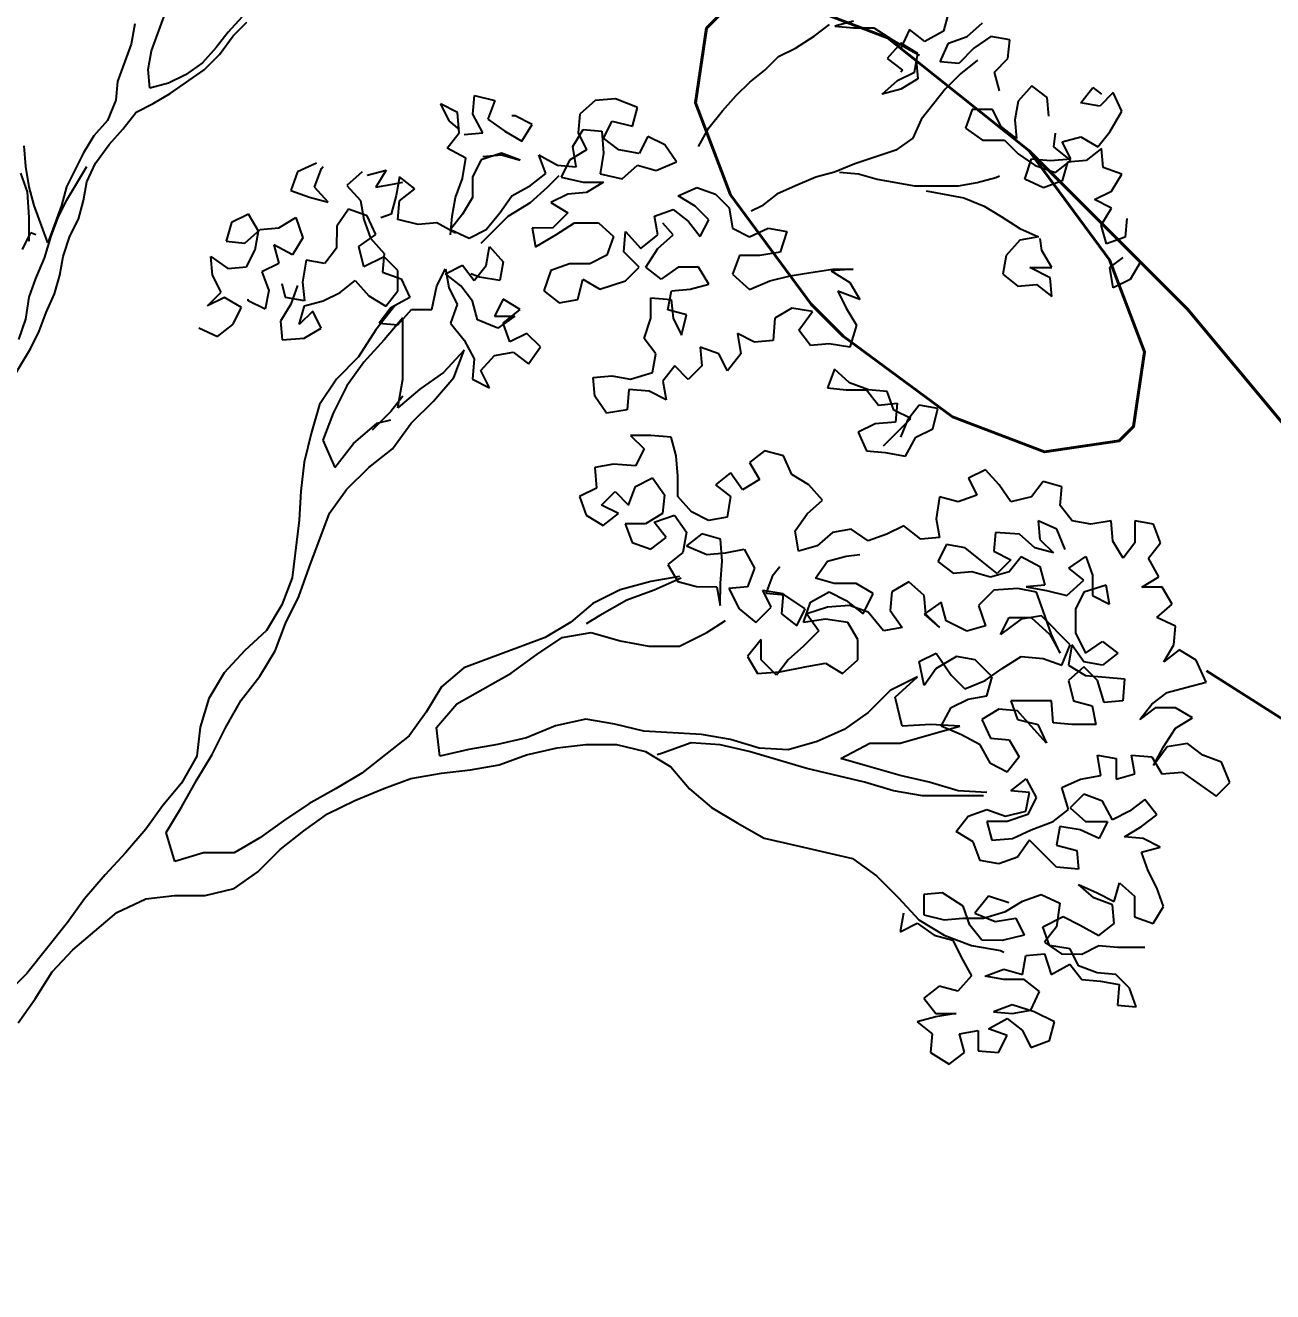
# Model space of a CAD drawing. Header units: millimetres. Extents: x 684983 to 685377, y 990360 to 990509.
# Drawn here: x 685052.595 to 685053.654, y 990422.76 to 990423.835 of the extents above; entities that cross this region are included whole.
import ezdxf

# ---------------------------------------------------------------- set-up
doc = ezdxf.new("R2010")
doc.units = ezdxf.units.MM
doc.layers.add('GRID LEVELS', color=7, linetype='Continuous', lineweight=13)
doc.layers.add('TEAK', color=7, linetype='Continuous')
doc.styles.get("Standard").update_dxf_attribs({"font": 'RomanS'})

# ---------------------------------------------------------------- blocks, each defined once
blk = doc.blocks.new('A$C25655A80')
at = {"color": 62}
for p, q in [((0.19178, 1.57732), (0.19949, 1.59846)), ((0.64265, 1.59902), (0.63976, 1.58845)), ((0.18218, 1.59271), (0.18025, 1.58118)), ((0.24275, 1.5965), (0.23505, 1.58786)), ((0.23793, 1.58593), (0.24563, 1.59361)), ((0.5667, 1.58563), (0.57535, 1.59235)), ((0.58881, 1.59426), (0.57824, 1.59139)), ((0.57824, 1.59139), (0.58881, 1.59042)), ((0.65321, 1.58555), (0.66187, 1.59323)), ((0.23505, 1.58786), (0.22831, 1.57921)), ((0.23023, 1.57536), (0.23793, 1.58593)), ((0.55612, 1.57891), (0.5667, 1.58563)), ((0.58881, 1.59042), (0.60035, 1.59041)), ((0.60035, 1.59041), (0.61092, 1.58367)), ((0.61092, 1.58367), (0.62052, 1.57789)), ((0.62053, 1.58943), (0.61572, 1.57886)), ((0.62918, 1.58269), (0.62053, 1.58943)), ((0.63976, 1.58845), (0.62918, 1.58269)), ((0.64264, 1.58171), (0.65321, 1.58555)), ((0.66667, 1.58554), (0.65705, 1.57882)), ((0.67724, 1.58361), (0.66667, 1.58554)), ((0.67627, 1.57303), (0.67724, 1.58361)), ((0.18025, 1.58118), (0.17254, 1.56004)), ((0.18985, 1.56675), (0.19178, 1.57732)), ((0.22831, 1.57921), (0.22061, 1.57057)), ((0.5465, 1.57411), (0.55612, 1.57891)), ((0.61572, 1.58174), (0.60802, 1.57309)), ((0.62533, 1.57596), (0.61572, 1.58174)), ((0.61572, 1.57886), (0.62436, 1.57212)), ((0.62052, 1.57789), (0.62629, 1.575)), ((0.63782, 1.57114), (0.64264, 1.58171)), ((0.65705, 1.57882), (0.64839, 1.57017)), ((0.22061, 1.57057), (0.211, 1.56385)), ((0.22157, 1.56672), (0.23023, 1.57536)), ((0.5388, 1.56643), (0.5465, 1.57411)), ((0.60802, 1.57309), (0.61667, 1.56636)), ((0.6234, 1.56539), (0.62533, 1.57596)), ((0.62436, 1.57212), (0.62531, 1.56154)), ((0.64839, 1.57017), (0.63782, 1.57114)), ((0.65897, 1.57209), (0.64935, 1.56441)), ((0.66858, 1.56535), (0.67627, 1.57303)), ((0.1908, 1.55617), (0.18985, 1.56675)), ((0.211, 1.56385), (0.20138, 1.55905)), ((0.20233, 1.55328), (0.22157, 1.56672)), ((0.53014, 1.55971), (0.5388, 1.56643)), ((0.61378, 1.56059), (0.6234, 1.56539)), ((0.61667, 1.56636), (0.6157, 1.5654)), ((0.64935, 1.56441), (0.64069, 1.55576)), ((0.67145, 1.55477), (0.66858, 1.56535)), ((0.17254, 1.56004), (0.17157, 1.54946)), ((0.20138, 1.55905), (0.1908, 1.55617)), ((0.52245, 1.55202), (0.53014, 1.55971)), ((0.60512, 1.55291), (0.61378, 1.56059)), ((0.6157, 1.55578), (0.60512, 1.55291)), ((0.62531, 1.56154), (0.6157, 1.55578)), ((0.64069, 1.55576), (0.62722, 1.53847)), ((0.68972, 1.55764), (0.68202, 1.54899)), ((0.69836, 1.5509), (0.68972, 1.55764)), ((0.71759, 1.548), (0.72432, 1.55665)), ((0.72432, 1.55665), (0.72913, 1.5528)), ((0.17157, 1.54946), (0.16675, 1.53793)), ((0.19272, 1.54752), (0.20233, 1.55328)), ((0.37343, 1.54159), (0.37441, 1.55216)), ((0.37441, 1.55216), (0.38594, 1.54927)), ((0.38594, 1.54927), (0.38208, 1.53869)), ((0.44266, 1.54921), (0.434, 1.54153)), ((0.45419, 1.55016), (0.44266, 1.54921)), ((0.46668, 1.54535), (0.45419, 1.55016)), ((0.51475, 1.54338), (0.52245, 1.55202)), ((0.68202, 1.54899), (0.68009, 1.53842)), ((0.69932, 1.54033), (0.69836, 1.5509)), ((0.72816, 1.54607), (0.71759, 1.548)), ((0.73586, 1.55375), (0.72816, 1.54607)), ((0.74065, 1.54317), (0.73586, 1.55375)), ((0.1754, 1.53312), (0.1831, 1.54272)), ((0.1831, 1.54272), (0.19272, 1.54752)), ((0.35518, 1.54737), (0.35997, 1.53775)), ((0.36478, 1.54256), (0.35518, 1.54737)), ((0.36573, 1.53102), (0.36478, 1.54256)), ((0.37919, 1.53101), (0.37343, 1.54159)), ((0.39747, 1.5406), (0.39554, 1.54061)), ((0.40708, 1.53579), (0.39747, 1.5406)), ((0.434, 1.54153), (0.43303, 1.53096)), ((0.46379, 1.53477), (0.46668, 1.54535)), ((0.50705, 1.53377), (0.51475, 1.54338)), ((0.65606, 1.54421), (0.65221, 1.53364)), ((0.6676, 1.5442), (0.65606, 1.54421)), ((0.67239, 1.53458), (0.6676, 1.5442)), ((0.73391, 1.53164), (0.74065, 1.54317)), ((0.16675, 1.53793), (0.15905, 1.52929)), ((0.35997, 1.53775), (0.36574, 1.53294)), ((0.38208, 1.53869), (0.39169, 1.53196)), ((0.4013, 1.52618), (0.40708, 1.53579)), ((0.44744, 1.52806), (0.45226, 1.53767)), ((0.45226, 1.53767), (0.46379, 1.53477)), ((0.50127, 1.5232), (0.50705, 1.53377)), ((0.62722, 1.53847), (0.6224, 1.5279)), ((0.65221, 1.53364), (0.66181, 1.5269)), ((0.68104, 1.52785), (0.67239, 1.53458)), ((0.68009, 1.53842), (0.68104, 1.52785)), ((0.15905, 1.52929), (0.15328, 1.51968)), ((0.1677, 1.52447), (0.1754, 1.53312)), ((0.359, 1.52237), (0.36573, 1.53102)), ((0.36862, 1.53006), (0.37919, 1.53101)), ((0.39169, 1.53196), (0.4013, 1.52618)), ((0.43014, 1.52327), (0.43591, 1.53288)), ((0.43303, 1.53096), (0.43782, 1.52134)), ((0.43591, 1.53288), (0.44649, 1.53191)), ((0.44649, 1.53191), (0.44743, 1.51941)), ((0.45609, 1.52132), (0.44744, 1.52806)), ((0.47244, 1.529), (0.46762, 1.51939)), ((0.48205, 1.52418), (0.47244, 1.529)), ((0.6224, 1.5279), (0.61278, 1.52118)), ((0.66181, 1.5269), (0.67431, 1.52689)), ((0.67431, 1.52689), (0.68199, 1.51919)), ((0.70218, 1.52302), (0.70315, 1.53071)), ((0.70699, 1.5259), (0.71757, 1.52877)), ((0.71757, 1.52877), (0.72718, 1.523)), ((0.72718, 1.523), (0.73391, 1.53164)), ((0.12059, 1.51202), (0.11963, 1.52355)), ((0.15328, 1.51968), (0.14365, 1.50046)), ((0.16, 1.5139), (0.1677, 1.52447)), ((0.36957, 1.5166), (0.359, 1.52237)), ((0.38976, 1.51946), (0.37822, 1.51563)), ((0.40033, 1.51561), (0.38976, 1.51946)), ((0.43782, 1.52134), (0.42821, 1.51558)), ((0.43205, 1.51173), (0.43014, 1.52327)), ((0.44743, 1.51941), (0.4455, 1.50788)), ((0.46762, 1.51939), (0.45609, 1.52132)), ((0.48877, 1.51456), (0.48205, 1.52418)), ((0.61278, 1.52118), (0.5897, 1.51351)), ((0.68199, 1.51919), (0.6916, 1.51246)), ((0.71179, 1.51532), (0.70218, 1.52302)), ((0.71179, 1.51628), (0.70699, 1.5259)), ((0.7291, 1.52204), (0.72044, 1.51531)), ((0.73005, 1.51146), (0.7291, 1.52204)), ((0.1225, 1.50048), (0.12059, 1.51202)), ((0.14364, 1.49277), (0.15519, 1.51199)), ((0.15518, 1.50333), (0.16, 1.5139)), ((0.28497, 1.51379), (0.27439, 1.50899)), ((0.28785, 1.5109), (0.28881, 1.51186)), ((0.36763, 1.50506), (0.36957, 1.5166)), ((0.37822, 1.51563), (0.3734, 1.50602)), ((0.37918, 1.51755), (0.38976, 1.5185)), ((0.38976, 1.5185), (0.40033, 1.51561)), ((0.4109, 1.51848), (0.42147, 1.5127)), ((0.41474, 1.5079), (0.4109, 1.51848)), ((0.42147, 1.5127), (0.43205, 1.51173)), ((0.42821, 1.51558), (0.42339, 1.50597)), ((0.458, 1.50498), (0.46665, 1.51266)), ((0.46665, 1.51266), (0.47723, 1.50977)), ((0.47723, 1.50977), (0.48877, 1.51456)), ((0.5897, 1.51351), (0.57816, 1.50871)), ((0.68582, 1.50477), (0.68968, 1.5163)), ((0.68968, 1.5163), (0.70025, 1.51533)), ((0.6916, 1.51246), (0.70313, 1.5086)), ((0.70025, 1.51533), (0.71179, 1.51628)), ((0.70313, 1.5086), (0.71179, 1.51532)), ((0.70987, 1.51436), (0.70697, 1.50379)), ((0.72044, 1.51531), (0.70987, 1.51436)), ((0.12153, 1.4976), (0.1177, 1.50818)), ((0.27439, 1.50899), (0.27054, 1.49842)), ((0.284, 1.50033), (0.28785, 1.5109)), ((0.31092, 1.50896), (0.30226, 1.50128)), ((0.3138, 1.50703), (0.32438, 1.50991)), ((0.32438, 1.50991), (0.3186, 1.5003)), ((0.33207, 1.50606), (0.33013, 1.49548)), ((0.34071, 1.49932), (0.33207, 1.50606)), ((0.36378, 1.49449), (0.36763, 1.50506)), ((0.3734, 1.50602), (0.37339, 1.49448)), ((0.40608, 1.50118), (0.41474, 1.5079)), ((0.41569, 1.50021), (0.42243, 1.50693)), ((0.42339, 1.50597), (0.43588, 1.50308)), ((0.4455, 1.50788), (0.458, 1.50498)), ((0.56759, 1.50584), (0.55605, 1.50104)), ((0.57816, 1.50871), (0.56759, 1.50584)), ((0.58105, 1.50871), (0.59162, 1.50774)), ((0.59162, 1.50774), (0.60219, 1.50485)), ((0.60219, 1.50485), (0.62334, 1.50098)), ((0.65891, 1.50287), (0.66948, 1.50575)), ((0.66948, 1.50575), (0.67141, 1.50671)), ((0.69639, 1.49995), (0.68582, 1.50477)), ((0.74062, 1.5076), (0.73005, 1.51146)), ((0.73484, 1.498), (0.74062, 1.5076)), ((0.12248, 1.48318), (0.12153, 1.4976)), ((0.12537, 1.4899), (0.1225, 1.50048)), ((0.14365, 1.50046), (0.14075, 1.48989)), ((0.15325, 1.49276), (0.15518, 1.50333)), ((0.27054, 1.49842), (0.28111, 1.49457)), ((0.29168, 1.49167), (0.284, 1.50033)), ((0.30226, 1.50128), (0.30994, 1.49262)), ((0.3186, 1.5003), (0.32918, 1.50221)), ((0.32918, 1.50221), (0.33399, 1.50317)), ((0.33205, 1.4926), (0.34071, 1.49932)), ((0.3955, 1.49542), (0.40608, 1.50118)), ((0.40607, 1.49157), (0.41569, 1.50021)), ((0.43588, 1.50308), (0.44742, 1.50307)), ((0.44742, 1.50307), (0.4378, 1.49731)), ((0.48971, 1.49534), (0.50029, 1.50013)), ((0.50029, 1.50013), (0.51086, 1.49628)), ((0.55605, 1.50104), (0.54547, 1.49625)), ((0.62334, 1.50098), (0.64833, 1.50096)), ((0.63006, 1.49809), (0.65121, 1.49423)), ((0.64833, 1.50096), (0.65891, 1.50287)), ((0.70697, 1.50379), (0.69639, 1.49995)), ((0.72523, 1.4932), (0.73484, 1.498)), ((0.13882, 1.48316), (0.14364, 1.49277)), ((0.15036, 1.48219), (0.15325, 1.49276)), ((0.28111, 1.49457), (0.29168, 1.49167)), ((0.30994, 1.49262), (0.31186, 1.48204)), ((0.33013, 1.49548), (0.32724, 1.48491)), ((0.33108, 1.48202), (0.33205, 1.4926)), ((0.36185, 1.48392), (0.36378, 1.49449)), ((0.37339, 1.49448), (0.36762, 1.48488)), ((0.38876, 1.48582), (0.3955, 1.49542)), ((0.39357, 1.48389), (0.40607, 1.49157)), ((0.42723, 1.49636), (0.41761, 1.49156)), ((0.41761, 1.49156), (0.42722, 1.48578)), ((0.4378, 1.49731), (0.42723, 1.49636)), ((0.49932, 1.48956), (0.48971, 1.49534)), ((0.51086, 1.49628), (0.51854, 1.48858)), ((0.54547, 1.49625), (0.53681, 1.48953)), ((0.65121, 1.49423), (0.66274, 1.48941)), ((0.73484, 1.48838), (0.72523, 1.4932)), ((0.12247, 1.46972), (0.12248, 1.48318)), ((0.13304, 1.46875), (0.12537, 1.4899)), ((0.14075, 1.48989), (0.13304, 1.46875)), ((0.13497, 1.47259), (0.13882, 1.48316)), ((0.24649, 1.48499), (0.23687, 1.48019)), ((0.25225, 1.47537), (0.24649, 1.48499)), ((0.30321, 1.48782), (0.29647, 1.47821)), ((0.31378, 1.48396), (0.30321, 1.48782)), ((0.31858, 1.47338), (0.31378, 1.48396)), ((0.32724, 1.48491), (0.32147, 1.48299)), ((0.36762, 1.48488), (0.36088, 1.47623)), ((0.36088, 1.47335), (0.36185, 1.48392)), ((0.37817, 1.46852), (0.39357, 1.48389)), ((0.38107, 1.47621), (0.38876, 1.48582)), ((0.42722, 1.48578), (0.41856, 1.47714)), ((0.47624, 1.48381), (0.48682, 1.48765)), ((0.47815, 1.47324), (0.47624, 1.48381)), ((0.48682, 1.48765), (0.49546, 1.48091)), ((0.507, 1.48186), (0.49932, 1.48956)), ((0.51854, 1.48858), (0.52046, 1.47704)), ((0.53681, 1.48953), (0.53104, 1.48665)), ((0.66274, 1.48941), (0.67235, 1.48363)), ((0.67235, 1.48363), (0.68292, 1.4769)), ((0.72906, 1.47878), (0.73484, 1.48838)), ((0.14554, 1.47258), (0.15036, 1.48219)), ((0.23687, 1.48019), (0.23398, 1.46962)), ((0.24455, 1.46865), (0.25321, 1.47633)), ((0.25321, 1.47633), (0.26379, 1.47728)), ((0.26379, 1.47728), (0.27341, 1.48304)), ((0.27341, 1.48304), (0.27724, 1.4715)), ((0.29647, 1.47821), (0.29646, 1.46571)), ((0.31186, 1.48204), (0.31569, 1.47146)), ((0.34262, 1.47913), (0.33108, 1.48202)), ((0.35319, 1.48008), (0.34262, 1.47913)), ((0.36376, 1.4743), (0.35319, 1.48008)), ((0.36088, 1.47623), (0.37145, 1.47141)), ((0.37145, 1.47141), (0.38107, 1.47621)), ((0.40702, 1.47715), (0.40893, 1.46657)), ((0.41856, 1.47714), (0.40702, 1.47715)), ((0.42048, 1.47329), (0.43106, 1.48001)), ((0.43106, 1.48001), (0.44451, 1.48)), ((0.44451, 1.48), (0.45316, 1.4723)), ((0.48681, 1.47323), (0.48104, 1.47996)), ((0.49546, 1.48091), (0.50219, 1.47226)), ((0.50219, 1.47226), (0.507, 1.48186)), ((0.52046, 1.47704), (0.53006, 1.47223)), ((0.53006, 1.47223), (0.54064, 1.47703)), ((0.54064, 1.47703), (0.55121, 1.47509)), ((0.68292, 1.4769), (0.69348, 1.47208)), ((0.73193, 1.4682), (0.72906, 1.47878)), ((0.74348, 1.48261), (0.74251, 1.47204)), ((0.11862, 1.46492), (0.12344, 1.47452)), ((0.12344, 1.47452), (0.12632, 1.47356)), ((0.13111, 1.4601), (0.13497, 1.47259)), ((0.14169, 1.46105), (0.14554, 1.47258)), ((0.23398, 1.46962), (0.24455, 1.46865)), ((0.25032, 1.4648), (0.25225, 1.47537)), ((0.27724, 1.4715), (0.27146, 1.46189)), ((0.30896, 1.46666), (0.31858, 1.47338)), ((0.31569, 1.47146), (0.32338, 1.46281)), ((0.40893, 1.46657), (0.42048, 1.47329)), ((0.45316, 1.4723), (0.4493, 1.46173)), ((0.45892, 1.46364), (0.45989, 1.47518)), ((0.45989, 1.47518), (0.46853, 1.46556)), ((0.46853, 1.46556), (0.47815, 1.47324)), ((0.47815, 1.46555), (0.48681, 1.47323)), ((0.55121, 1.47509), (0.54736, 1.46356)), ((0.68291, 1.47017), (0.67521, 1.46152)), ((0.69348, 1.47208), (0.68291, 1.47017)), ((0.6954, 1.46439), (0.69445, 1.47112)), ((0.74251, 1.47204), (0.73193, 1.4682)), ((0.2455, 1.45519), (0.25032, 1.4648)), ((0.26089, 1.46767), (0.26377, 1.45709)), ((0.27146, 1.46189), (0.26089, 1.46767)), ((0.29646, 1.46571), (0.28972, 1.45707)), ((0.31183, 1.45513), (0.30896, 1.46666)), ((0.32338, 1.46281), (0.3224, 1.45223)), ((0.38105, 1.45602), (0.38298, 1.4666)), ((0.38298, 1.4666), (0.39066, 1.45794)), ((0.4493, 1.46173), (0.43969, 1.45693)), ((0.46756, 1.45498), (0.45892, 1.46364)), ((0.47141, 1.45498), (0.47815, 1.46555)), ((0.52429, 1.46166), (0.52043, 1.45109)), ((0.53582, 1.46165), (0.52429, 1.46166)), ((0.54736, 1.46356), (0.53582, 1.46165)), ((0.70116, 1.45477), (0.6954, 1.46439)), ((0.1263, 1.44857), (0.13111, 1.4601)), ((0.13976, 1.45048), (0.14169, 1.46105)), ((0.22532, 1.46097), (0.23493, 1.45423)), ((0.22627, 1.4504), (0.22532, 1.46097)), ((0.23493, 1.45423), (0.2455, 1.45519)), ((0.26377, 1.45709), (0.25415, 1.45229)), ((0.27915, 1.459), (0.27722, 1.44651)), ((0.28972, 1.45707), (0.27915, 1.459)), ((0.32337, 1.46088), (0.31183, 1.45513)), ((0.33106, 1.45319), (0.32337, 1.46088)), ((0.35797, 1.45124), (0.36759, 1.45604)), ((0.36759, 1.45604), (0.37431, 1.44738)), ((0.37431, 1.44738), (0.38105, 1.45602)), ((0.39066, 1.45794), (0.38873, 1.44737)), ((0.42815, 1.45694), (0.41757, 1.45311)), ((0.43969, 1.45693), (0.42815, 1.45694)), ((0.45987, 1.4473), (0.46756, 1.45498)), ((0.48005, 1.44824), (0.47141, 1.45498)), ((0.48967, 1.45496), (0.48005, 1.44824)), ((0.50121, 1.45495), (0.48967, 1.45496)), ((0.50697, 1.44533), (0.50121, 1.45495)), ((0.67521, 1.46152), (0.67328, 1.45095)), ((0.68866, 1.45478), (0.70116, 1.45477)), ((0.70019, 1.449), (0.68866, 1.45478)), ((0.73384, 1.45474), (0.74154, 1.4605)), ((0.73576, 1.4432), (0.73384, 1.45474)), ((0.75115, 1.45761), (0.74537, 1.448)), ((0.12244, 1.438), (0.1263, 1.44857)), ((0.13686, 1.43991), (0.13976, 1.45048)), ((0.23107, 1.44078), (0.22627, 1.4504)), ((0.25415, 1.45229), (0.25799, 1.44172)), ((0.29836, 1.44072), (0.30702, 1.44744)), ((0.30702, 1.44744), (0.3147, 1.43878)), ((0.3224, 1.45223), (0.33297, 1.44838)), ((0.33105, 1.44165), (0.33106, 1.45319)), ((0.33297, 1.44838), (0.33777, 1.4378)), ((0.35316, 1.44451), (0.35797, 1.45412)), ((0.35797, 1.45412), (0.35989, 1.44355)), ((0.36662, 1.4445), (0.35797, 1.45124)), ((0.3772, 1.4493), (0.37239, 1.45123)), ((0.38873, 1.44737), (0.3772, 1.4493)), ((0.41757, 1.45311), (0.41372, 1.44157)), ((0.43294, 1.43675), (0.43583, 1.44828)), ((0.43583, 1.44828), (0.44544, 1.44251)), ((0.44544, 1.44251), (0.45987, 1.4473)), ((0.52043, 1.45109), (0.53004, 1.44243)), ((0.54158, 1.44723), (0.55311, 1.4501)), ((0.55311, 1.4501), (0.56465, 1.45201)), ((0.56465, 1.45201), (0.57715, 1.45392)), ((0.58869, 1.45391), (0.57619, 1.45296)), ((0.57619, 1.45296), (0.58676, 1.44622)), ((0.57715, 1.45392), (0.58869, 1.45391)), ((0.67328, 1.45095), (0.68192, 1.44421)), ((0.70114, 1.43843), (0.70019, 1.449)), ((0.74537, 1.448), (0.73576, 1.4432)), ((0.22337, 1.4331), (0.23107, 1.44078)), ((0.25799, 1.44172), (0.25606, 1.43114)), ((0.2676, 1.43786), (0.26568, 1.44556)), ((0.27433, 1.44459), (0.27048, 1.43402)), ((0.27722, 1.44651), (0.27817, 1.43593)), ((0.28874, 1.43592), (0.29836, 1.44072)), ((0.32431, 1.433), (0.33105, 1.44165)), ((0.35026, 1.43106), (0.35316, 1.44451)), ((0.35989, 1.44355), (0.36468, 1.43393)), ((0.37334, 1.43584), (0.36662, 1.4445)), ((0.41372, 1.44157), (0.42236, 1.43484)), ((0.48388, 1.43094), (0.48582, 1.44151)), ((0.48582, 1.44151), (0.49639, 1.44246)), ((0.49639, 1.44246), (0.50697, 1.44533)), ((0.53004, 1.44243), (0.54158, 1.44723)), ((0.58002, 1.44142), (0.58482, 1.4318)), ((0.59252, 1.4366), (0.58002, 1.44142)), ((0.58676, 1.44622), (0.59252, 1.4366)), ((0.68192, 1.44421), (0.6925, 1.44516)), ((0.6925, 1.44516), (0.70114, 1.43843)), ((0.12051, 1.4255), (0.12244, 1.438)), ((0.13205, 1.42934), (0.13686, 1.43991)), ((0.23299, 1.43789), (0.22337, 1.4331)), ((0.2426, 1.43212), (0.23299, 1.43789)), ((0.24645, 1.43596), (0.24645, 1.43692)), ((0.25606, 1.43114), (0.24645, 1.43596)), ((0.27048, 1.43402), (0.2647, 1.42441)), ((0.27817, 1.43593), (0.2676, 1.43786)), ((0.27527, 1.42248), (0.27817, 1.43305)), ((0.27817, 1.43305), (0.28874, 1.43592)), ((0.3147, 1.43878), (0.32431, 1.433)), ((0.33777, 1.4378), (0.32719, 1.43204)), ((0.36468, 1.43393), (0.36083, 1.42336)), ((0.37621, 1.42527), (0.37334, 1.43584)), ((0.39064, 1.43679), (0.38583, 1.42718)), ((0.40025, 1.43101), (0.39064, 1.43679)), ((0.42236, 1.43484), (0.43294, 1.43675)), ((0.47427, 1.42614), (0.47428, 1.43767)), ((0.47428, 1.43767), (0.48581, 1.4367)), ((0.48581, 1.4367), (0.48676, 1.42613)), ((0.12819, 1.41876), (0.13205, 1.42934)), ((0.23778, 1.42251), (0.2426, 1.43212)), ((0.28297, 1.43016), (0.27527, 1.42248)), ((0.28777, 1.42054), (0.28297, 1.43016)), ((0.32719, 1.43204), (0.32046, 1.42339)), ((0.33392, 1.42627), (0.32333, 1.41378)), ((0.33103, 1.42242), (0.33873, 1.43107)), ((0.33388, 1.39166), (0.33392, 1.42627)), ((0.33873, 1.43107), (0.35026, 1.43106)), ((0.38583, 1.42718), (0.39736, 1.42717)), ((0.39736, 1.42717), (0.38774, 1.42045)), ((0.39063, 1.42333), (0.40025, 1.43101)), ((0.47041, 1.41461), (0.47427, 1.42614)), ((0.49446, 1.42804), (0.48388, 1.43094)), ((0.48676, 1.42613), (0.49156, 1.41651)), ((0.49156, 1.41651), (0.49446, 1.42804)), ((0.54444, 1.42607), (0.54347, 1.41358)), ((0.55406, 1.43183), (0.54444, 1.42607)), ((0.56559, 1.4299), (0.55406, 1.43183)), ((0.55789, 1.41933), (0.56559, 1.4299)), ((0.58482, 1.4318), (0.59058, 1.42219)), ((0.11665, 1.41397), (0.12051, 1.4255)), ((0.12338, 1.40916), (0.12819, 1.41876)), ((0.21855, 1.4206), (0.22912, 1.41579)), ((0.22912, 1.41579), (0.23778, 1.42251)), ((0.2647, 1.42441), (0.26565, 1.41383)), ((0.27815, 1.41478), (0.28777, 1.42054)), ((0.32046, 1.42339), (0.33103, 1.42242)), ((0.36083, 1.42336), (0.36851, 1.41374)), ((0.38774, 1.42045), (0.37621, 1.42527)), ((0.39447, 1.41275), (0.39063, 1.42333)), ((0.56461, 1.41067), (0.55789, 1.41933)), ((0.59058, 1.42219), (0.58672, 1.40969)), ((0.26565, 1.41383), (0.27815, 1.41478)), ((0.32333, 1.41378), (0.31178, 1.40129)), ((0.36851, 1.41374), (0.37427, 1.40316)), ((0.40408, 1.41755), (0.39447, 1.41275)), ((0.41177, 1.40985), (0.40408, 1.41755)), ((0.47713, 1.40595), (0.47041, 1.41461)), ((0.52328, 1.41744), (0.5252, 1.4059)), ((0.53289, 1.41263), (0.52328, 1.41744)), ((0.54347, 1.41358), (0.53289, 1.41263)), ((0.57519, 1.41163), (0.56461, 1.41067)), ((0.58672, 1.40969), (0.57519, 1.41163)), ((0.10605, 1.38033), (0.12338, 1.40916)), ((0.36851, 1.40797), (0.35696, 1.39548)), ((0.36272, 1.39259), (0.36851, 1.40797)), ((0.37811, 1.39643), (0.38581, 1.40507)), ((0.38581, 1.40507), (0.39638, 1.40698)), ((0.39638, 1.40698), (0.40503, 1.40025)), ((0.40503, 1.40025), (0.41177, 1.40985)), ((0.4752, 1.39538), (0.47713, 1.40595)), ((0.50213, 1.40977), (0.50308, 1.3992)), ((0.5127, 1.40592), (0.50213, 1.40977)), ((0.5175, 1.3963), (0.5127, 1.40592)), ((0.5252, 1.4059), (0.5175, 1.3963)), ((0.31178, 1.40129), (0.30216, 1.38784)), ((0.37427, 1.40316), (0.3733, 1.39162)), ((0.4877, 1.39921), (0.48096, 1.39056)), ((0.49538, 1.39151), (0.4877, 1.39921)), ((0.50308, 1.3992), (0.49538, 1.39151)), ((0.57806, 1.3972), (0.57421, 1.38663)), ((0.5867, 1.38951), (0.57806, 1.3972)), ((0.33099, 1.37532), (0.33388, 1.39166)), ((0.35696, 1.39548), (0.34349, 1.38588)), ((0.35118, 1.37915), (0.36272, 1.39259)), ((0.3733, 1.39162), (0.38291, 1.38681)), ((0.38291, 1.38681), (0.37811, 1.39643)), ((0.44155, 1.39252), (0.45213, 1.39347)), ((0.4425, 1.38195), (0.44155, 1.39252)), ((0.45213, 1.39347), (0.4627, 1.39154)), ((0.4627, 1.39154), (0.4752, 1.39538)), ((0.48096, 1.39056), (0.48288, 1.37999)), ((0.30216, 1.38784), (0.29445, 1.37247)), ((0.34349, 1.38588), (0.33099, 1.37532)), ((0.46173, 1.38577), (0.46076, 1.37424)), ((0.47327, 1.3848), (0.46173, 1.38577)), ((0.48288, 1.37999), (0.47327, 1.3848)), ((0.57421, 1.38663), (0.58478, 1.38566)), ((0.58478, 1.38566), (0.59631, 1.38565)), ((0.59728, 1.38565), (0.5867, 1.38951)), ((0.59631, 1.38565), (0.60304, 1.37699)), ((0.60785, 1.38468), (0.59728, 1.38565)), ((0.61168, 1.3741), (0.60785, 1.38468)), ((0.33388, 1.38205), (0.32714, 1.3734)), ((0.33867, 1.36666), (0.35118, 1.37915)), ((0.44922, 1.37233), (0.4425, 1.38195)), ((0.60304, 1.37699), (0.61361, 1.37795)), ((0.61361, 1.37795), (0.61264, 1.36737)), ((0.62611, 1.37697), (0.61937, 1.36833)), ((0.63668, 1.37504), (0.62611, 1.37697)), ((0.29445, 1.37247), (0.28867, 1.35709)), ((0.32714, 1.3734), (0.31655, 1.36284)), ((0.31944, 1.36668), (0.32713, 1.36859)), ((0.46076, 1.37424), (0.44922, 1.37233)), ((0.6059, 1.35392), (0.62129, 1.36929)), ((0.62129, 1.36929), (0.61168, 1.3741)), ((0.63378, 1.36351), (0.63668, 1.37504)), ((0.30597, 1.35516), (0.31944, 1.36668)), ((0.32808, 1.35225), (0.33867, 1.36666)), ((0.6011, 1.36642), (0.59149, 1.36162)), ((0.59149, 1.36162), (0.59628, 1.35104)), ((0.61264, 1.36737), (0.6011, 1.36642)), ((0.61937, 1.36833), (0.61552, 1.35872)), ((0.62417, 1.35871), (0.63378, 1.36351)), ((0.28867, 1.35709), (0.29539, 1.34171)), ((0.29539, 1.34171), (0.30597, 1.35516)), ((0.46267, 1.35982), (0.47035, 1.35212)), ((0.47421, 1.35981), (0.46267, 1.35982)), ((0.48574, 1.35884), (0.47421, 1.35981)), ((0.48861, 1.34826), (0.48574, 1.35884)), ((0.61839, 1.34814), (0.62417, 1.35871)), ((0.31461, 1.34169), (0.32808, 1.35225)), ((0.47035, 1.35212), (0.46554, 1.34251)), ((0.48956, 1.33672), (0.48861, 1.34826)), ((0.5386, 1.3511), (0.52995, 1.34438)), ((0.54918, 1.3482), (0.5386, 1.3511)), ((0.55397, 1.33763), (0.54918, 1.3482)), ((0.59628, 1.35104), (0.60686, 1.35007)), ((0.60686, 1.35007), (0.61839, 1.34814)), ((0.3021, 1.3292), (0.31461, 1.34169)), ((0.45304, 1.34349), (0.44247, 1.34157)), ((0.44247, 1.34157), (0.44342, 1.33004)), ((0.46554, 1.34251), (0.45304, 1.34349)), ((0.52995, 1.34438), (0.53571, 1.33476)), ((0.66356, 1.34041), (0.65395, 1.33561)), ((0.67125, 1.33175), (0.66356, 1.34041)), ((0.46553, 1.33098), (0.47514, 1.33577)), ((0.47514, 1.33577), (0.48186, 1.32616)), ((0.48955, 1.32519), (0.48956, 1.33672)), ((0.51937, 1.33862), (0.51071, 1.3319)), ((0.52609, 1.329), (0.51937, 1.33862)), ((0.53571, 1.33476), (0.52609, 1.329)), ((0.56358, 1.33185), (0.55397, 1.33763)), ((0.65395, 1.33561), (0.65874, 1.32599)), ((0.69624, 1.33365), (0.68951, 1.325)), ((0.70681, 1.33076), (0.69624, 1.33365)), ((0.29248, 1.31575), (0.3021, 1.3292)), ((0.44342, 1.33004), (0.4338, 1.32524)), ((0.44629, 1.32042), (0.45399, 1.3281)), ((0.45399, 1.3281), (0.46167, 1.32041)), ((0.46167, 1.32041), (0.46553, 1.33098)), ((0.48186, 1.32616), (0.48089, 1.31558)), ((0.51071, 1.3319), (0.51935, 1.32516)), ((0.57126, 1.32319), (0.56358, 1.33185)), ((0.65874, 1.32599), (0.64817, 1.32216)), ((0.67797, 1.32213), (0.67125, 1.33175)), ((0.70584, 1.32018), (0.70681, 1.33076)), ((0.4338, 1.32524), (0.43763, 1.31466)), ((0.4559, 1.31561), (0.44629, 1.32042)), ((0.49724, 1.31653), (0.48955, 1.32519)), ((0.51935, 1.32516), (0.51742, 1.31363)), ((0.5626, 1.31551), (0.57126, 1.32319)), ((0.63759, 1.32505), (0.63566, 1.31256)), ((0.64817, 1.32216), (0.63759, 1.32505)), ((0.68951, 1.325), (0.67797, 1.32213)), ((0.71256, 1.31153), (0.70584, 1.32018)), ((0.28092, 1.285), (0.29248, 1.31575)), ((0.43763, 1.31466), (0.44724, 1.30888)), ((0.44724, 1.30888), (0.4559, 1.31561)), ((0.48089, 1.31558), (0.47128, 1.30982)), ((0.47608, 1.31078), (0.48762, 1.31461)), ((0.48762, 1.31461), (0.49434, 1.305)), ((0.50685, 1.31171), (0.49724, 1.31653)), ((0.51742, 1.31363), (0.50685, 1.31171)), ((0.55587, 1.3059), (0.5626, 1.31551)), ((0.63566, 1.31256), (0.63757, 1.30198)), ((0.69334, 1.31154), (0.69429, 1.30097)), ((0.70391, 1.30673), (0.69334, 1.31154)), ((0.72314, 1.30959), (0.71256, 1.31153)), ((0.73467, 1.3115), (0.72314, 1.30959)), ((0.73562, 1.29997), (0.73467, 1.3115)), ((0.74813, 1.31149), (0.74812, 1.299)), ((0.7587, 1.30956), (0.74813, 1.31149)), ((0.45974, 1.30983), (0.46358, 1.29926)), ((0.47128, 1.30982), (0.45974, 1.30983)), ((0.4828, 1.30212), (0.47608, 1.31078)), ((0.49434, 1.305), (0.49241, 1.29346)), ((0.50299, 1.30403), (0.49434, 1.29731)), ((0.51356, 1.30113), (0.50299, 1.30403)), ((0.55778, 1.29436), (0.55587, 1.3059)), ((0.57701, 1.30492), (0.56836, 1.29724)), ((0.58759, 1.30683), (0.57701, 1.30492)), ((0.5972, 1.30009), (0.58759, 1.30683)), ((0.61739, 1.30873), (0.60778, 1.30393)), ((0.627, 1.30103), (0.61739, 1.30873)), ((0.6693, 1.30484), (0.66833, 1.29426)), ((0.68276, 1.30386), (0.6693, 1.30484)), ((0.7087, 1.29519), (0.70391, 1.30673)), ((0.76254, 1.29898), (0.7587, 1.30956)), ((0.46358, 1.29926), (0.47415, 1.2954)), ((0.47415, 1.2954), (0.4828, 1.30212)), ((0.49434, 1.29731), (0.50587, 1.29249)), ((0.51451, 1.28864), (0.51356, 1.30113)), ((0.56836, 1.29724), (0.55778, 1.29436)), ((0.60778, 1.30393), (0.5972, 1.30009)), ((0.63757, 1.30198), (0.627, 1.30103)), ((0.64142, 1.29813), (0.6366, 1.28852)), ((0.65199, 1.2962), (0.64142, 1.29813)), ((0.6914, 1.29616), (0.68276, 1.30386)), ((0.69429, 1.30097), (0.70197, 1.29327)), ((0.74138, 1.29035), (0.73562, 1.29997)), ((0.74812, 1.299), (0.74138, 1.29035)), ((0.7558, 1.29034), (0.76254, 1.29898)), ((0.49241, 1.29346), (0.48375, 1.28674)), ((0.50587, 1.29249), (0.51644, 1.29344)), ((0.51644, 1.29344), (0.52702, 1.29535)), ((0.52702, 1.29535), (0.53278, 1.28477)), ((0.57412, 1.28858), (0.58469, 1.29145)), ((0.58469, 1.29145), (0.59238, 1.29241)), ((0.66159, 1.2885), (0.65199, 1.2962)), ((0.66833, 1.29426), (0.67794, 1.28945)), ((0.67697, 1.28272), (0.68371, 1.29136)), ((0.68371, 1.29136), (0.69428, 1.28559)), ((0.70197, 1.29327), (0.6914, 1.29616)), ((0.71062, 1.28461), (0.72024, 1.29133)), ((0.72024, 1.29133), (0.72407, 1.28075)), ((0.76156, 1.27976), (0.7558, 1.29034)), ((0.27513, 1.26867), (0.28092, 1.285)), ((0.48375, 1.28674), (0.48951, 1.27712)), ((0.51354, 1.27614), (0.51451, 1.28864)), ((0.53278, 1.28477), (0.52892, 1.2742)), ((0.54335, 1.28092), (0.5472, 1.28572)), ((0.56738, 1.27897), (0.57412, 1.28858)), ((0.6366, 1.28852), (0.64525, 1.28179)), ((0.64525, 1.28179), (0.65582, 1.28274)), ((0.65582, 1.28274), (0.66639, 1.27984)), ((0.67024, 1.28176), (0.66159, 1.2885)), ((0.66639, 1.27984), (0.67697, 1.28272)), ((0.67794, 1.28945), (0.67024, 1.28176)), ((0.69428, 1.28559), (0.69715, 1.27501)), ((0.71926, 1.27787), (0.71062, 1.28461)), ((0.47413, 1.27714), (0.45682, 1.27235)), ((0.49047, 1.28001), (0.47413, 1.27714)), ((0.49143, 1.27904), (0.47605, 1.27233)), ((0.48951, 1.27712), (0.50008, 1.27423)), ((0.51353, 1.26364), (0.51354, 1.27614)), ((0.53949, 1.27035), (0.54335, 1.28092)), ((0.57795, 1.27608), (0.56738, 1.27897)), ((0.59045, 1.27607), (0.57795, 1.27608)), ((0.60005, 1.27029), (0.59045, 1.27607)), ((0.62025, 1.277), (0.61063, 1.27124)), ((0.62889, 1.2693), (0.62025, 1.277)), ((0.70964, 1.26923), (0.71926, 1.27787)), ((0.72407, 1.28075), (0.72406, 1.26922)), ((0.75194, 1.274), (0.76156, 1.27976)), ((0.26743, 1.25329), (0.27513, 1.26867)), ((0.45682, 1.27235), (0.44143, 1.26467)), ((0.47605, 1.27233), (0.46066, 1.26657)), ((0.50008, 1.27423), (0.51162, 1.27422)), ((0.51162, 1.27422), (0.51353, 1.26364)), ((0.52892, 1.2742), (0.51835, 1.27325)), ((0.51835, 1.27325), (0.5241, 1.26171)), ((0.53757, 1.27227), (0.5491, 1.27034)), ((0.54237, 1.26265), (0.53757, 1.27227)), ((0.55007, 1.26938), (0.53949, 1.27035)), ((0.5491, 1.27034), (0.54813, 1.2588)), ((0.56159, 1.26168), (0.55007, 1.26938)), ((0.56448, 1.26552), (0.57506, 1.27128)), ((0.57506, 1.27128), (0.58467, 1.26646)), ((0.59428, 1.25876), (0.60005, 1.27029)), ((0.61063, 1.27124), (0.60966, 1.26067)), ((0.62984, 1.25873), (0.62889, 1.2693)), ((0.66831, 1.27215), (0.65965, 1.26351)), ((0.68177, 1.2731), (0.66831, 1.27215)), ((0.69234, 1.27117), (0.68177, 1.2731)), ((0.69715, 1.27501), (0.68657, 1.27406)), ((0.68657, 1.27406), (0.69811, 1.27212)), ((0.69618, 1.26059), (0.69234, 1.27117)), ((0.69811, 1.27212), (0.70964, 1.26923)), ((0.71926, 1.27114), (0.71444, 1.26154)), ((0.73176, 1.27498), (0.71926, 1.27114)), ((0.72406, 1.26922), (0.73367, 1.2644)), ((0.73367, 1.2644), (0.73176, 1.27498)), ((0.76348, 1.27399), (0.75194, 1.274)), ((0.76924, 1.26437), (0.76348, 1.27399)), ((0.44143, 1.26467), (0.42893, 1.25411)), ((0.46066, 1.26657), (0.44527, 1.25794)), ((0.5241, 1.26171), (0.53371, 1.25401)), ((0.53371, 1.25401), (0.54237, 1.26265)), ((0.55678, 1.25207), (0.56159, 1.26168)), ((0.56063, 1.25399), (0.56448, 1.26552)), ((0.57409, 1.26263), (0.56255, 1.25879)), ((0.58659, 1.26358), (0.57409, 1.26263)), ((0.58467, 1.26646), (0.59428, 1.25876)), ((0.59716, 1.25972), (0.58659, 1.26358)), ((0.6385, 1.26545), (0.62888, 1.25873)), ((0.64138, 1.25487), (0.6385, 1.26545)), ((0.65965, 1.26351), (0.66348, 1.25197)), ((0.71444, 1.26154), (0.71443, 1.24808)), ((0.76058, 1.25669), (0.76924, 1.26437)), ((0.42893, 1.25411), (0.4145, 1.24547)), ((0.44527, 1.25794), (0.43758, 1.25314)), ((0.50583, 1.24827), (0.51641, 1.25499)), ((0.54813, 1.2588), (0.55678, 1.25207)), ((0.57312, 1.2559), (0.56063, 1.25399)), ((0.56255, 1.25879), (0.56927, 1.24917)), ((0.58562, 1.25396), (0.57312, 1.2559)), ((0.59138, 1.24434), (0.58562, 1.25396)), ((0.6058, 1.24914), (0.59716, 1.25972)), ((0.60966, 1.26067), (0.61638, 1.25105)), ((0.62888, 1.25873), (0.63753, 1.25103)), ((0.63753, 1.25103), (0.62984, 1.25873)), ((0.65291, 1.24909), (0.64138, 1.25487)), ((0.67213, 1.24715), (0.67695, 1.25676)), ((0.68367, 1.2558), (0.67213, 1.24715)), ((0.67695, 1.25676), (0.68944, 1.25675)), ((0.69521, 1.25771), (0.68367, 1.2558)), ((0.68944, 1.25675), (0.70001, 1.24713)), ((0.71154, 1.24135), (0.69521, 1.25771)), ((0.70097, 1.24713), (0.69618, 1.26059)), ((0.77115, 1.25187), (0.76058, 1.25669)), ((0.26165, 1.23792), (0.26743, 1.25329)), ((0.42411, 1.24546), (0.44046, 1.24833)), ((0.44046, 1.24833), (0.4568, 1.24351)), ((0.49044, 1.24059), (0.50583, 1.24827)), ((0.56927, 1.24917), (0.56061, 1.24053)), ((0.61638, 1.25105), (0.6058, 1.24914)), ((0.66348, 1.25197), (0.65291, 1.24909)), ((0.70001, 1.24713), (0.70577, 1.23655)), ((0.70577, 1.23655), (0.70097, 1.24713)), ((0.71443, 1.24808), (0.72019, 1.23654)), ((0.77018, 1.2413), (0.77115, 1.25187)), ((0.4145, 1.24547), (0.36834, 1.22821)), ((0.40968, 1.23586), (0.42411, 1.24546)), ((0.4568, 1.24351), (0.47313, 1.24061)), ((0.47313, 1.24061), (0.49044, 1.24059)), ((0.53658, 1.24439), (0.52889, 1.23479)), ((0.53657, 1.23286), (0.53658, 1.24439)), ((0.56061, 1.24053), (0.55195, 1.23285)), ((0.59137, 1.23281), (0.59138, 1.24434)), ((0.70672, 1.22982), (0.71154, 1.24135)), ((0.7125, 1.24135), (0.71057, 1.22982)), ((0.71922, 1.23173), (0.7125, 1.24135)), ((0.72019, 1.23654), (0.7298, 1.24326)), ((0.7298, 1.24326), (0.73845, 1.23652)), ((0.7644, 1.23169), (0.77018, 1.2413)), ((0.25298, 1.22351), (0.26165, 1.23792)), ((0.39526, 1.2253), (0.40968, 1.23586)), ((0.52889, 1.23479), (0.53464, 1.22517)), ((0.54522, 1.2242), (0.53657, 1.23286)), ((0.55195, 1.23285), (0.54522, 1.2242)), ((0.58271, 1.22513), (0.59137, 1.23281)), ((0.62597, 1.23182), (0.63559, 1.23661)), ((0.64713, 1.23468), (0.63558, 1.22796)), ((0.63559, 1.23661), (0.64423, 1.22411)), ((0.6577, 1.23275), (0.64713, 1.23468)), ((0.6673, 1.22313), (0.6577, 1.23275)), ((0.67307, 1.22793), (0.68365, 1.23465)), ((0.68365, 1.23465), (0.69615, 1.23367)), ((0.69615, 1.23367), (0.70672, 1.22982)), ((0.73845, 1.23652), (0.72979, 1.2298)), ((0.77306, 1.23841), (0.7644, 1.23169)), ((0.78267, 1.23263), (0.77306, 1.23841)), ((0.78842, 1.22013), (0.78267, 1.23263)), ((0.36834, 1.22821), (0.35584, 1.21764)), ((0.36448, 1.20802), (0.39526, 1.2253)), ((0.53464, 1.22517), (0.54714, 1.22612)), ((0.54714, 1.22612), (0.56253, 1.22899)), ((0.56253, 1.22899), (0.5731, 1.2309)), ((0.5731, 1.2309), (0.58271, 1.22513)), ((0.62885, 1.21836), (0.62597, 1.23182)), ((0.63558, 1.22796), (0.62885, 1.21836)), ((0.66345, 1.22121), (0.67307, 1.22793)), ((0.71922, 1.22885), (0.71056, 1.22116)), ((0.71057, 1.22982), (0.72017, 1.22404)), ((0.72979, 1.2298), (0.71922, 1.23173)), ((0.7269, 1.22115), (0.71922, 1.22885)), ((0.24239, 1.21006), (0.25298, 1.22351)), ((0.625, 1.22317), (0.60962, 1.21549)), ((0.6125, 1.21164), (0.625, 1.22317)), ((0.64423, 1.22411), (0.65191, 1.21641)), ((0.65191, 1.21641), (0.66345, 1.22121)), ((0.66441, 1.21255), (0.6673, 1.22313)), ((0.71056, 1.22116), (0.71343, 1.20963)), ((0.72017, 1.22404), (0.73171, 1.22307)), ((0.73073, 1.20865), (0.7269, 1.22115)), ((0.73171, 1.22307), (0.74228, 1.2221)), ((0.74228, 1.2221), (0.74131, 1.2096)), ((0.77688, 1.21726), (0.78842, 1.22013)), ((0.35584, 1.21764), (0.34717, 1.20323)), ((0.60962, 1.21549), (0.59711, 1.203)), ((0.61633, 1.1953), (0.6125, 1.21164)), ((0.65383, 1.21064), (0.66441, 1.21255)), ((0.75765, 1.20766), (0.76631, 1.21438)), ((0.76631, 1.21438), (0.77688, 1.21726)), ((0.23373, 1.19468), (0.24239, 1.21006)), ((0.35293, 1.19458), (0.36448, 1.20802)), ((0.63844, 1.19528), (0.64421, 1.20584)), ((0.64421, 1.20584), (0.65383, 1.21064)), ((0.67113, 1.20486), (0.66151, 1.1991)), ((0.6817, 1.20389), (0.67113, 1.20486)), ((0.67786, 1.20966), (0.6817, 1.19908)), ((0.70094, 1.20964), (0.67786, 1.20966)), ((0.68939, 1.19523), (0.6817, 1.20389)), ((0.70188, 1.19714), (0.70094, 1.20964)), ((0.71343, 1.20963), (0.724, 1.20673)), ((0.724, 1.20673), (0.72592, 1.19616)), ((0.74131, 1.2096), (0.73073, 1.20865)), ((0.75091, 1.19902), (0.75765, 1.20766)), ((0.75957, 1.20574), (0.75091, 1.19902)), ((0.77111, 1.20573), (0.75957, 1.20574)), ((0.78071, 1.19995), (0.77111, 1.20573)), ((0.34717, 1.20323), (0.33754, 1.18978)), ((0.43753, 1.1993), (0.42022, 1.19548)), ((0.45387, 1.19641), (0.43753, 1.1993)), ((0.59711, 1.203), (0.58364, 1.1934)), ((0.66151, 1.1991), (0.66631, 1.18852)), ((0.6817, 1.19908), (0.69323, 1.19619)), ((0.71246, 1.19617), (0.70188, 1.19714)), ((0.7711, 1.19419), (0.78071, 1.19995)), ((0.22602, 1.17931), (0.23373, 1.19468)), ((0.33754, 1.18978), (0.31061, 1.16866)), ((0.35484, 1.17823), (0.35293, 1.19458)), ((0.42022, 1.19548), (0.40387, 1.18876)), ((0.47021, 1.19255), (0.45387, 1.19641)), ((0.50289, 1.19059), (0.47021, 1.19255)), ((0.51923, 1.18769), (0.50289, 1.19059)), ((0.58364, 1.1934), (0.56825, 1.18669)), ((0.61536, 1.18568), (0.6317, 1.19047)), ((0.63267, 1.19624), (0.61633, 1.1953)), ((0.6317, 1.19047), (0.64901, 1.19527)), ((0.64901, 1.19527), (0.63267, 1.19624)), ((0.64997, 1.19046), (0.63844, 1.19528)), ((0.66054, 1.18468), (0.64997, 1.19046)), ((0.69803, 1.18561), (0.68939, 1.19523)), ((0.69323, 1.19619), (0.69803, 1.18561)), ((0.72592, 1.19616), (0.71246, 1.19617)), ((0.76436, 1.18362), (0.7711, 1.19419)), ((0.38753, 1.18493), (0.37118, 1.18206)), ((0.40387, 1.18876), (0.38753, 1.18493)), ((0.49712, 1.18579), (0.48077, 1.18004)), ((0.51346, 1.18482), (0.49712, 1.18579)), ((0.5298, 1.18096), (0.51346, 1.18482)), ((0.53557, 1.18287), (0.51923, 1.18769)), ((0.55191, 1.1819), (0.53557, 1.18287)), ((0.56825, 1.18669), (0.55191, 1.1819)), ((0.5817, 1.17706), (0.59805, 1.1857)), ((0.59805, 1.1857), (0.61536, 1.18568)), ((0.6663, 1.1741), (0.66054, 1.18468)), ((0.66631, 1.18852), (0.67688, 1.18755)), ((0.67688, 1.18755), (0.68264, 1.17793)), ((0.75858, 1.17306), (0.76436, 1.18362)), ((0.76628, 1.18362), (0.75858, 1.17306)), ((0.77782, 1.18553), (0.76628, 1.18362)), ((0.78646, 1.1788), (0.77782, 1.18553)), ((0.21736, 1.1649), (0.22602, 1.17931)), ((0.37118, 1.18206), (0.35484, 1.17823)), ((0.48077, 1.18004), (0.47789, 1.17908)), ((0.56247, 1.17131), (0.5298, 1.18096)), ((0.59804, 1.17224), (0.5817, 1.17706)), ((0.68264, 1.17793), (0.6759, 1.16929)), ((0.72686, 1.17885), (0.73743, 1.17692)), ((0.72877, 1.16731), (0.72686, 1.17885)), ((0.73743, 1.17692), (0.73742, 1.16538)), ((0.74609, 1.17883), (0.75762, 1.17786)), ((0.748, 1.16826), (0.74609, 1.17883)), ((0.75762, 1.17786), (0.76338, 1.16824)), ((0.79703, 1.17494), (0.78646, 1.1788)), ((0.31061, 1.16866), (0.29618, 1.16002)), ((0.59515, 1.16359), (0.56247, 1.17131)), ((0.61534, 1.16742), (0.59804, 1.17224)), ((0.6759, 1.16929), (0.6663, 1.1741)), ((0.73742, 1.16538), (0.748, 1.16826)), ((0.76338, 1.16824), (0.77492, 1.1692)), ((0.77492, 1.1692), (0.79413, 1.15572)), ((0.80183, 1.1634), (0.79703, 1.17494)), ((0.20869, 1.14953), (0.21736, 1.1649)), ((0.61149, 1.15877), (0.59515, 1.16359)), ((0.63168, 1.16356), (0.61534, 1.16742)), ((0.64802, 1.15874), (0.63168, 1.16356)), ((0.67782, 1.15871), (0.68648, 1.16543)), ((0.68648, 1.16543), (0.69223, 1.15485)), ((0.70666, 1.16061), (0.71724, 1.1654)), ((0.71724, 1.1654), (0.72877, 1.16731)), ((0.79413, 1.15572), (0.80183, 1.1634)), ((0.29618, 1.16002), (0.28079, 1.15138)), ((0.62783, 1.15587), (0.61149, 1.15877)), ((0.66243, 1.15584), (0.62783, 1.15587)), ((0.66436, 1.15776), (0.64802, 1.15874)), ((0.68839, 1.15774), (0.67782, 1.15871)), ((0.68646, 1.14717), (0.68839, 1.15774)), ((0.69223, 1.15485), (0.68742, 1.14524)), ((0.71049, 1.14811), (0.70666, 1.16061)), ((0.71915, 1.15675), (0.71145, 1.14907)), ((0.72972, 1.15289), (0.71915, 1.15675)), ((0.75376, 1.15383), (0.7451, 1.14711)), ((0.76048, 1.14518), (0.75376, 1.15383)), ((0.20003, 1.13511), (0.20869, 1.14953)), ((0.28079, 1.15138), (0.26636, 1.14178)), ((0.65377, 1.14431), (0.66435, 1.14815)), ((0.66435, 1.14815), (0.67492, 1.14429)), ((0.67492, 1.14429), (0.68646, 1.14717)), ((0.70183, 1.14138), (0.71049, 1.14811)), ((0.71145, 1.14907), (0.7201, 1.14137)), ((0.73548, 1.14231), (0.72972, 1.15289)), ((0.7451, 1.14711), (0.73548, 1.14231)), ((0.26636, 1.14178), (0.2529, 1.13218)), ((0.64703, 1.13567), (0.65377, 1.14431)), ((0.66434, 1.14142), (0.66722, 1.13084)), ((0.67588, 1.14141), (0.66434, 1.14142)), ((0.68742, 1.14524), (0.67588, 1.14141)), ((0.68933, 1.13659), (0.70183, 1.14138)), ((0.7201, 1.14137), (0.7326, 1.14136)), ((0.7326, 1.14136), (0.72778, 1.13175)), ((0.75182, 1.13845), (0.76048, 1.14518)), ((0.20482, 1.11877), (0.20003, 1.13511)), ((0.2529, 1.13218), (0.23847, 1.12354)), ((0.65664, 1.12989), (0.64703, 1.13567)), ((0.67875, 1.13179), (0.68933, 1.13659)), ((0.70568, 1.1385), (0.70374, 1.12792)), ((0.71721, 1.13656), (0.70568, 1.1385)), ((0.72778, 1.13175), (0.71721, 1.13656)), ((0.7422, 1.1327), (0.75182, 1.13845)), ((0.75277, 1.13172), (0.7422, 1.1327)), ((0.66048, 1.11931), (0.65664, 1.12989)), ((0.66722, 1.13084), (0.67875, 1.13179)), ((0.68837, 1.13082), (0.68163, 1.12122)), ((0.70373, 1.11543), (0.68837, 1.13082)), ((0.70374, 1.12792), (0.71528, 1.12503)), ((0.71528, 1.12503), (0.71623, 1.11445)), ((0.75181, 1.12404), (0.76238, 1.12691)), ((0.76238, 1.12691), (0.75277, 1.13172)), ((0.22117, 1.12356), (0.20482, 1.11877)), ((0.23847, 1.12354), (0.22117, 1.12356)), ((0.67105, 1.11738), (0.66048, 1.11931)), ((0.68163, 1.12122), (0.67105, 1.11738)), ((0.75564, 1.11346), (0.75181, 1.12404)), ((0.71623, 1.11445), (0.70373, 1.11543)), ((0.76044, 1.10384), (0.75564, 1.11346)), ((0.71622, 1.1058), (0.72679, 1.10099)), ((0.72487, 1.0981), (0.71622, 1.1058)), ((0.7364, 1.09617), (0.73929, 1.10674)), ((0.73929, 1.10674), (0.74794, 1.09904)), ((0.76427, 1.09326), (0.76044, 1.10384)), ((0.62874, 1.10012), (0.62873, 1.08858)), ((0.63931, 1.10107), (0.62874, 1.10012)), ((0.65084, 1.09337), (0.63931, 1.10107)), ((0.66527, 1.09912), (0.65757, 1.08951)), ((0.6768, 1.09526), (0.66527, 1.09912)), ((0.67487, 1.09046), (0.68449, 1.09622)), ((0.68449, 1.09622), (0.69507, 1.10005)), ((0.69507, 1.10005), (0.70564, 1.09524)), ((0.73544, 1.09425), (0.72487, 1.0981)), ((0.72679, 1.10099), (0.7364, 1.09617)), ((0.74794, 1.09904), (0.74793, 1.08751)), ((0.61719, 1.08955), (0.61526, 1.07898)), ((0.65468, 1.08279), (0.65084, 1.09337)), ((0.65757, 1.08951), (0.6691, 1.0847)), ((0.66237, 1.08663), (0.67487, 1.09046)), ((0.70564, 1.09524), (0.7037, 1.08178)), ((0.73639, 1.08367), (0.73544, 1.09425)), ((0.7585, 1.08365), (0.76427, 1.09326)), ((0.61526, 1.07898), (0.62488, 1.08378)), ((0.62488, 1.08378), (0.63448, 1.07704)), ((0.62873, 1.08858), (0.64026, 1.08569)), ((0.64026, 1.08569), (0.65083, 1.08664)), ((0.65083, 1.08664), (0.66237, 1.08663)), ((0.6614, 1.07413), (0.65468, 1.08279)), ((0.6691, 1.0847), (0.68064, 1.08661)), ((0.68064, 1.08661), (0.68543, 1.07699)), ((0.69601, 1.08179), (0.70755, 1.08755)), ((0.70755, 1.08755), (0.71716, 1.08273)), ((0.71716, 1.08273), (0.72773, 1.07695)), ((0.72773, 1.07695), (0.73639, 1.08367)), ((0.74793, 1.08751), (0.7585, 1.08365)), ((0.63448, 1.07704), (0.64506, 1.07415)), ((0.68543, 1.07699), (0.67293, 1.07412)), ((0.69985, 1.07121), (0.69601, 1.08179)), ((0.7037, 1.08178), (0.69696, 1.07314)), ((0.64506, 1.07415), (0.64985, 1.06453)), ((0.67293, 1.07412), (0.6614, 1.07413)), ((0.69696, 1.07314), (0.70657, 1.0664)), ((0.71138, 1.06928), (0.69985, 1.07121)), ((0.71618, 1.05966), (0.71138, 1.06928)), ((0.71811, 1.06639), (0.72772, 1.07119)), ((0.72772, 1.07119), (0.7383, 1.07021)), ((0.7383, 1.07021), (0.75368, 1.0702)), ((0.64985, 1.06453), (0.65561, 1.05395)), ((0.68445, 1.05488), (0.68638, 1.06546)), ((0.68638, 1.06546), (0.69696, 1.06641)), ((0.69696, 1.06641), (0.70079, 1.05487)), ((0.70079, 1.05487), (0.71137, 1.06063)), ((0.70657, 1.0664), (0.71811, 1.06639)), ((0.71137, 1.06063), (0.71809, 1.05197)), ((0.65561, 1.05395), (0.64791, 1.0453)), ((0.6633, 1.05394), (0.67388, 1.05778)), ((0.67387, 1.05201), (0.6633, 1.05394)), ((0.67388, 1.05778), (0.68445, 1.05488)), ((0.72675, 1.05581), (0.71618, 1.05966)), ((0.73732, 1.05483), (0.72675, 1.05581)), ((0.74501, 1.04714), (0.73732, 1.05483)), ((0.63734, 1.0482), (0.62868, 1.04148)), ((0.64791, 1.0453), (0.63734, 1.0482)), ((0.68541, 1.052), (0.67387, 1.05201)), ((0.69406, 1.04526), (0.68541, 1.052)), ((0.71809, 1.05197), (0.72867, 1.051)), ((0.72867, 1.051), (0.73924, 1.04907)), ((0.73924, 1.04907), (0.73827, 1.03753)), ((0.74884, 1.03656), (0.74501, 1.04714)), ((0.62868, 1.04148), (0.6354, 1.03282)), ((0.68924, 1.03469), (0.69406, 1.04526)), ((0.6354, 1.03282), (0.64694, 1.03281)), ((0.64694, 1.03281), (0.6354, 1.0309)), ((0.67867, 1.03758), (0.66809, 1.03375)), ((0.66809, 1.03375), (0.67866, 1.03278)), ((0.67866, 1.03278), (0.68924, 1.03469)), ((0.69116, 1.03373), (0.67867, 1.03758)), ((0.70269, 1.02795), (0.69116, 1.03373)), ((0.73827, 1.03753), (0.74884, 1.03656)), ((0.6354, 1.0309), (0.62483, 1.02802)), ((0.62483, 1.02802), (0.63347, 1.02128)), ((0.6652, 1.02414), (0.67578, 1.0299)), ((0.67578, 1.0299), (0.68442, 1.02316)), ((0.6998, 1.01738), (0.70269, 1.02795)), ((0.63347, 1.02128), (0.6325, 1.01071)), ((0.64885, 1.02127), (0.65943, 1.02318)), ((0.65173, 1.01069), (0.64885, 1.02127)), ((0.65943, 1.02318), (0.65942, 1.01165)), ((0.67577, 1.02028), (0.6652, 1.02414)), ((0.67095, 1.01068), (0.67577, 1.02028)), ((0.68442, 1.02316), (0.68922, 1.01354)), ((0.6325, 1.01071), (0.64307, 1.00397)), ((0.64307, 1.00397), (0.65173, 1.01069)), ((0.65942, 1.01165), (0.67095, 1.01068)), ((0.68922, 1.01354), (0.6998, 1.01738))]:
    blk.add_line(p, q, dxfattribs=at)
for p, q in [((0.32912, 1.433), (0.31853, 1.41955)), ((0.31853, 1.41955), (0.3089, 1.40418)), ((0.3089, 1.40418), (0.29639, 1.39169)), ((0.29639, 1.39169), (0.28677, 1.37728)), ((0.28677, 1.37728), (0.28195, 1.36095)), ((0.28195, 1.36095), (0.27809, 1.34461)), ((0.27809, 1.34461), (0.27615, 1.32827)), ((0.27615, 1.32827), (0.27517, 1.31193)), ((0.27517, 1.31193), (0.2713, 1.27924)), ((0.2713, 1.27924), (0.26551, 1.26387)), ((0.26551, 1.26387), (0.25685, 1.24946)), ((0.25685, 1.24946), (0.24434, 1.23793)), ((0.24434, 1.23793), (0.2328, 1.22545)), ((0.2328, 1.22545), (0.22413, 1.21104)), ((0.22413, 1.21104), (0.21931, 1.1947)), ((0.21931, 1.1947), (0.21737, 1.17836)), ((0.40386, 1.17915), (0.42117, 1.18298)), ((0.42117, 1.18298), (0.43752, 1.18488)), ((0.43752, 1.18488), (0.45482, 1.18487)), ((0.45482, 1.18487), (0.47116, 1.18101)), ((0.21737, 1.17836), (0.20871, 1.16298)), ((0.38848, 1.17339), (0.40386, 1.17915)), ((0.47116, 1.18101), (0.48557, 1.17234)), ((0.33848, 1.16575), (0.35579, 1.16862)), ((0.35579, 1.16862), (0.37213, 1.17053)), ((0.37213, 1.17053), (0.38848, 1.17339)), ((0.48557, 1.17234), (0.49613, 1.15984)), ((0.20871, 1.16298), (0.19812, 1.1505)), ((0.3231, 1.16), (0.33848, 1.16575)), ((0.30675, 1.15328), (0.3231, 1.16)), ((0.49613, 1.15984), (0.50862, 1.14925)), ((0.19812, 1.1505), (0.18849, 1.13705)), ((0.29136, 1.14561), (0.30675, 1.15328)), ((0.50862, 1.14925), (0.52303, 1.14059)), ((0.27789, 1.136), (0.29136, 1.14561)), ((0.52303, 1.14059), (0.5384, 1.13192)), ((0.18849, 1.13705), (0.17695, 1.1236)), ((0.26443, 1.12544), (0.27789, 1.136)), ((0.25192, 1.11296), (0.26443, 1.12544)), ((0.5384, 1.13192), (0.5557, 1.12806)), ((0.5557, 1.12806), (0.58838, 1.12034)), ((0.17695, 1.1236), (0.1654, 1.11111)), ((0.58838, 1.12034), (0.60183, 1.11071)), ((0.1654, 1.11111), (0.15385, 1.09767)), ((0.23845, 1.10336), (0.25192, 1.11296)), ((0.60183, 1.11071), (0.61432, 1.09821)), ((0.15385, 1.09767), (0.14423, 1.08422)), ((0.17211, 1.08996), (0.18846, 1.09763)), ((0.18846, 1.09763), (0.2048, 1.09954)), ((0.2048, 1.09954), (0.22211, 1.09953)), ((0.22211, 1.09953), (0.23845, 1.10336)), ((0.61432, 1.09821), (0.62584, 1.0857)), ((0.1471, 1.06883), (0.17211, 1.08996)), ((0.14423, 1.08422), (0.12113, 1.0554)), ((0.62584, 1.0857), (0.64025, 1.07703)), ((0.64025, 1.07703), (0.65563, 1.07125)), ((0.13555, 1.05635), (0.1471, 1.06883)), ((0.65563, 1.07125), (0.67197, 1.06835)), ((0.67197, 1.06835), (0.67389, 1.06739)), ((0.12113, 1.0554), (0.10862, 1.04291)), ((0.12592, 1.04097), (0.13555, 1.05635)), ((0.1163, 1.02753), (0.12592, 1.04097))]:
    blk.add_line(p, q)
blk = doc.blocks.new('TR')
blk.add_blockref('A$C25655A80', (0.01921, 0.01485, 1.34531))

msp = doc.modelspace()

# ---------------------------------------------------------------- block references
at = {"layer": 'TEAK', "xscale": 1.5, "yscale": 1.5, "zscale": 1.5}
msp.add_blockref('TR', (685052.386, 990421.425, 97.8), dxfattribs=at)

# ---------------------------------------------------------------- texts
at = {"layer": 'GRID LEVELS', "width": 0.5}
for s, p in [('97.858', (685051.63, 990423.1578, 97.8584)), ('97.836', (685053.63, 990423.1578, 97.8362)), ('97.816', (685051.63, 990421.1578, 97.8156)), ('97.789', (685053.63, 990421.1578, 97.789))]:
    msp.add_text(s, height=0.8, rotation=45, dxfattribs=at).set_placement(p)

doc.saveas('drawing.dxf')
